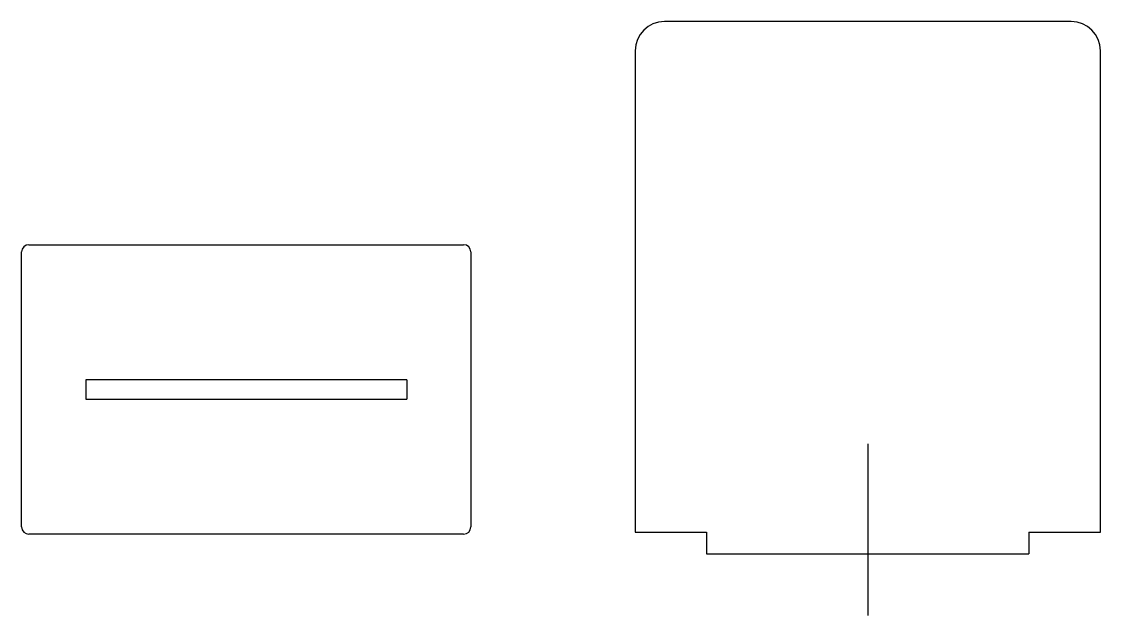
# Model space of a CAD drawing. Header units: millimetres. Extents: x 205 to 353, y 121 to 202.
import ezdxf

# ---------------------------------------------------------------- set-up
doc = ezdxf.new("R2010")
doc.units = ezdxf.units.MM

msp = doc.modelspace()

# ---------------------------------------------------------------- linework, layer by layer
for p, q in [((349.1, 202.26), (293.3, 202.26)), ((289.3, 198.26), (289.3, 132.26)), ((353.1, 132.26), (353.1, 198.26)), ((206.17, 171.67), (265.77, 171.67)), ((205.17, 132.97), (205.17, 170.67)), ((266.77, 170.67), (266.77, 132.97)), ((257.97, 153.13), (213.97, 153.13)), ((213.97, 153.13), (213.97, 150.5)), ((257.97, 153.13), (257.97, 150.5)), ((213.97, 150.5), (257.97, 150.5)), ((321.2, 144.36), (321.2, 120.83)), ((265.77, 131.97), (206.17, 131.97)), ((289.3, 132.26), (299.1, 132.26)), ((299.1, 132.26), (299.1, 129.26)), ((343.3, 132.26), (343.3, 129.26)), ((343.3, 132.26), (353.1, 132.26)), ((299.1, 129.26), (343.3, 129.26))]:
    msp.add_line(p, q)
for centre, radius, start, end in [((293.3, 198.26), 4, 90, 180), ((349.1, 198.26), 4, 360, 90), ((206.17, 170.67), 1, 90, 180), ((265.77, 170.67), 1, 0, 90), ((206.17, 132.97), 1, 180, 270), ((265.77, 132.97), 1, 270, 360)]:
    msp.add_arc(centre, radius, start, end)

doc.saveas('drawing.dxf')
